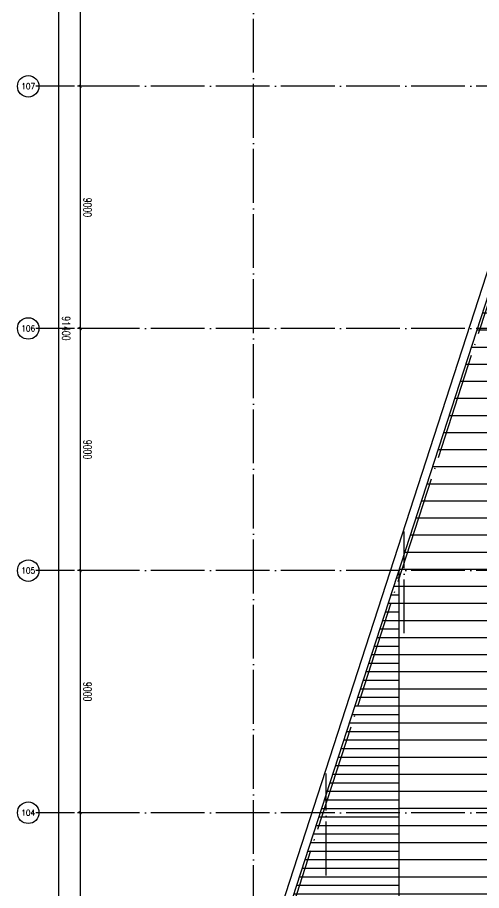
# Model space of a CAD drawing. Extents: x -555607 to 460190, y 498714 to 1664455.
# Drawn here: x 237270 to 254525, y 765930 to 798379 of the extents above; entities that cross this region are included whole.
import ezdxf
from ezdxf.enums import TextEntityAlignment as Align

# ---------------------------------------------------------------- set-up
doc = ezdxf.new("R2010")
doc.units = 0
doc.header["$LTSCALE"] = 1000
doc.header["$MEASUREMENT"] = 0
doc.linetypes.add('DOTE', pattern=[2.42, 2, -0.2, 0.02, -0.2])
doc.layers.get('Defpoints').update_dxf_attribs({"color": 210})
for name, color, linetype in [('A-AXIS-D', 1, 'Continuous'), ('A-AXIS-DOTE', 14, 'DOTE'), ('A-HATCH-2', 251, 'Continuous'), ('A-SFCE', 30, 'Continuous')]:
    doc.layers.add(name, color=color, linetype=linetype)
doc.styles.add('_TCH_AXIS', font='COMPLEX', dxfattribs={"bigfont": 'GBCBIG'})
doc.styles.add('_TCH_DIM_T3', font='SIMPLEX', dxfattribs={"width": 0.705882, "bigfont": 'GBCBIG'})
doc.dimstyles.new('_TCH_ARCH&&100', dxfattribs={"dimtxt": 297.5, "dimasz": 100, "dimexe": 100, "dimexo": 100, "dimgap": 126.25, "dimtad": 1, "dimdec": 0, "dimzin": 0, "dimdsep": 46, "dimtxsty": '_TCH_DIM_T3', "dimblk": 'ARCHTICK', "dimcen": 0.09, "dimclrt": 7, "dimazin": 2, "dimtfac": 1, "dimtdec": 0, "dimtix": 1, "dimtmove": 2, "dimatfit": 3, "dimfxl": 100, "dimtolj": 1, "dimtzin": 0, "dimarcsym": 0})

# ---------------------------------------------------------------- blocks, each defined once
blk = doc.blocks.new('_ArchTick')
at = {"color": 0, "linetype": 'ByBlock', "const_width": 0.4}
blk.add_lwpolyline([(-0.5, -0.5), (0.5, 0.5)], dxfattribs=at)
blk = doc.blocks.new('*D388')
at = {"layer": 'A-AXIS-D', "color": 0, "lineweight": -2, "transparency": 16777216}
for p, q in [((240560, 768820), (239502, 768820)), ((239602, 768820), (239602, 759820)), ((240560, 759820), (239502, 759820))]:
    blk.add_line(p, q, dxfattribs=at)
at = {"layer": 'Defpoints', "color": 0, "transparency": 16777216}
for p in [(240660, 768820), (239602, 759820), (240660, 759820)]:
    blk.add_point(p, dxfattribs=at)
at = {"layer": 'A-AXIS-D', "color": 0, "lineweight": -2, "transparency": 16777216, "xscale": 100, "yscale": 100, "zscale": 100}
for p, rotation in [((239602, 768820), 90), ((239602, 759820), 270)]:
    blk.add_blockref('_ArchTick', p, dxfattribs=dict(at, rotation=rotation))
at = {"layer": 'A-AXIS-D', "color": 7, "transparency": 16777216, "insert": (239877, 764320), "char_height": 297.5, "attachment_point": 5, "rotation": 270, "style": '_TCH_DIM_T3'}
blk.add_mtext('\\A1;9000', dxfattribs=at)
blk = doc.blocks.new('*D389')
at = {"layer": 'A-AXIS-D', "color": 0, "lineweight": -2, "transparency": 16777216}
for p, q in [((240560, 777820), (239502, 777820)), ((239602, 777820), (239602, 768820)), ((240560, 768820), (239502, 768820))]:
    blk.add_line(p, q, dxfattribs=at)
at = {"layer": 'Defpoints', "color": 0, "transparency": 16777216}
for p in [(240660, 777820), (239602, 768820), (240660, 768820)]:
    blk.add_point(p, dxfattribs=at)
at = {"layer": 'A-AXIS-D', "color": 0, "lineweight": -2, "transparency": 16777216, "xscale": 100, "yscale": 100, "zscale": 100}
for p, rotation in [((239602, 777820), 90), ((239602, 768820), 270)]:
    blk.add_blockref('_ArchTick', p, dxfattribs=dict(at, rotation=rotation))
at = {"layer": 'A-AXIS-D', "color": 7, "transparency": 16777216, "insert": (239877, 773320), "char_height": 297.5, "attachment_point": 5, "rotation": 270, "style": '_TCH_DIM_T3'}
blk.add_mtext('\\A1;9000', dxfattribs=at)
blk = doc.blocks.new('*D390')
at = {"layer": 'A-AXIS-D', "color": 0, "lineweight": -2, "transparency": 16777216}
for p, q in [((240560, 786820), (239502, 786820)), ((239602, 786820), (239602, 777820)), ((240560, 777820), (239502, 777820))]:
    blk.add_line(p, q, dxfattribs=at)
at = {"layer": 'Defpoints', "color": 0, "transparency": 16777216}
for p in [(240660, 786820), (239602, 777820), (240660, 777820)]:
    blk.add_point(p, dxfattribs=at)
at = {"layer": 'A-AXIS-D', "color": 0, "lineweight": -2, "transparency": 16777216, "xscale": 100, "yscale": 100, "zscale": 100}
for p, rotation in [((239602, 786820), 90), ((239602, 777820), 270)]:
    blk.add_blockref('_ArchTick', p, dxfattribs=dict(at, rotation=rotation))
at = {"layer": 'A-AXIS-D', "color": 7, "transparency": 16777216, "insert": (239877, 782320), "char_height": 297.5, "attachment_point": 5, "rotation": 270, "style": '_TCH_DIM_T3'}
blk.add_mtext('\\A1;9000', dxfattribs=at)
blk = doc.blocks.new('*D391')
at = {"layer": 'A-AXIS-D', "color": 0, "lineweight": -2, "transparency": 16777216}
for p, q in [((240560, 795820), (239502, 795820)), ((239602, 795820), (239602, 786820)), ((240560, 786820), (239502, 786820))]:
    blk.add_line(p, q, dxfattribs=at)
at = {"layer": 'Defpoints', "color": 0, "transparency": 16777216}
for p in [(240660, 795820), (239602, 786820), (240660, 786820)]:
    blk.add_point(p, dxfattribs=at)
at = {"layer": 'A-AXIS-D', "color": 0, "lineweight": -2, "transparency": 16777216, "xscale": 100, "yscale": 100, "zscale": 100}
for p, rotation in [((239602, 795820), 90), ((239602, 786820), 270)]:
    blk.add_blockref('_ArchTick', p, dxfattribs=dict(at, rotation=rotation))
at = {"layer": 'A-AXIS-D', "color": 7, "transparency": 16777216, "insert": (239877, 791320), "char_height": 297.5, "attachment_point": 5, "rotation": 270, "style": '_TCH_DIM_T3'}
blk.add_mtext('\\A1;9000', dxfattribs=at)
blk = doc.blocks.new('*D392')
at = {"layer": 'A-AXIS-D', "color": 0, "lineweight": -2, "transparency": 16777216}
for p, q in [((240560, 804820), (239502, 804820)), ((239602, 804820), (239602, 795820)), ((240560, 795820), (239502, 795820))]:
    blk.add_line(p, q, dxfattribs=at)
at = {"layer": 'Defpoints', "color": 0, "transparency": 16777216}
for p in [(240660, 804820), (239602, 795820), (240660, 795820)]:
    blk.add_point(p, dxfattribs=at)
at = {"layer": 'A-AXIS-D', "color": 0, "lineweight": -2, "transparency": 16777216, "xscale": 100, "yscale": 100, "zscale": 100}
for p, rotation in [((239602, 804820), 90), ((239602, 795820), 270)]:
    blk.add_blockref('_ArchTick', p, dxfattribs=dict(at, rotation=rotation))
at = {"layer": 'A-AXIS-D', "color": 7, "transparency": 16777216, "insert": (239877, 800320), "char_height": 297.5, "attachment_point": 5, "rotation": 270, "style": '_TCH_DIM_T3'}
blk.add_mtext('\\A1;9000', dxfattribs=at)
blk = doc.blocks.new('*D377')
at = {"layer": 'A-AXIS-D', "color": 0, "lineweight": -2, "transparency": 16777216}
for p, q in [((240460, 832520), (238701.739936, 832520)), ((238801.739936, 832520), (238801.739936, 741120)), ((240460, 741120), (238701.739936, 741120))]:
    blk.add_line(p, q, dxfattribs=at)
at = {"layer": 'Defpoints', "color": 0, "transparency": 16777216}
for p in [(240560, 832520), (238801.739936, 741120), (240560, 741120)]:
    blk.add_point(p, dxfattribs=at)
at = {"layer": 'A-AXIS-D', "color": 0, "lineweight": -2, "transparency": 16777216, "xscale": 100, "yscale": 100, "zscale": 100}
for p, rotation in [((238801.739936, 832520), 90), ((238801.739936, 741120), 270)]:
    blk.add_blockref('_ArchTick', p, dxfattribs=dict(at, rotation=rotation))
at = {"layer": 'A-AXIS-D', "color": 7, "transparency": 16777216, "insert": (239076.739936, 786820), "char_height": 297.5, "attachment_point": 5, "rotation": 270, "style": '_TCH_DIM_T3'}
blk.add_mtext('\\A1;91400', dxfattribs=at)

msp = doc.modelspace()

# ---------------------------------------------------------------- hatches: boundary and pattern name
at = {"layer": 'A-HATCH-2'}
h = msp.add_hatch(dxfattribs=at)
h.set_pattern_fill('ANSI31', color=250, scale=400, angle=135)
h.set_pattern_definition([(180, (0, 0), (-6e-14, -635), [])])
h.paths.add_polyline_path([(256095.8, 792134.8), (251476.8, 777898.9), (251500.6, 746374.3), (251445.8, 741420), (256095.8, 741420)])
h = msp.add_hatch(dxfattribs=at)
h.set_pattern_fill('ANSI31', color=250, scale=200, angle=135)
h.set_pattern_definition([(180, (0, 0), (-3e-14, -317.5), [])])
h.paths.add_polyline_path([(246445.8, 762393.2), (251445.8, 777803.3), (251441.3, 777789.6), (251445.8, 777771.5), (251391, 746374.3), (251445.8, 741420), (246445.8, 741420)])

# ---------------------------------------------------------------- linework, layer by layer
at = {"layer": 'A-AXIS-D'}
for centre in [(237670.1, 795821.1), (237670.1, 786821.1), (237670.1, 777821.1), (237670.1, 768821.1)]:
    msp.add_circle(centre, 400, dxfattribs=at)
at = {"layer": 'A-AXIS-DOTE', "color": 250}
for p, q in [((246045.9, 735831.1), (246045.9, 841487.3)), ((355545.8, 795820), (237953.6, 795820)), ((355545.8, 786820), (237953.6, 786820)), ((251645.8, 775490), (251645.8, 779280)), ((355545.8, 777820), (237953.6, 777820)), ((248745.8, 766490), (248745.8, 770280)), ((355545.8, 768820), (237953.6, 768820))]:
    msp.add_line(p, q, dxfattribs=at)
at = {"layer": 'A-AXIS-DOTE', "color": 250, "ltscale": 2}
msp.add_lwpolyline([(243958.3, 754402.6), (270444.8, 836034.7)], dxfattribs=at)
at = {"layer": 'A-SFCE', "color": 8}
for p, q in [((245751.5, 760253.2), (269102, 832220)), ((251445.8, 777803.3), (251445.8, 741420))]:
    msp.add_line(p, q, dxfattribs=at)
msp.add_lwpolyline([(246045.9, 759320), (245445.8, 759320), (245445.8, 760283.3), (268883.9, 832520), (355945.8, 832520)], dxfattribs=at)

# ---------------------------------------------------------------- texts
at = {"layer": 'A-AXIS-D', "color": 7, "style": '_TCH_AXIS'}
for s, height, p, p2 in [('107', 220.59, (237412.7, 795710.8), (237927.5, 795710.8)), ('106', 220.59, (237412.7, 786710.8), (237927.5, 786710.8)), ('105', 220.59, (237412.7, 777710.8), (237927.5, 777710.8)), ('104', 213.22, (237411.2, 768714.5), (237929, 768714.5))]:
    msp.add_text(s, height=height, dxfattribs=at).set_placement(p, p2, align=Align.FIT)

# ---------------------------------------------------------------- dimensions: what is measured, and where the dimension line sits
at = {"layer": 'A-AXIS-D'}
for base, p1, p2, text, picture, middle in [((238801.7, 741120), (240560, 832520), (240560, 741120), '91400', '*D377', (239076.7, 786820)), ((239601.7, 795820), (240660, 804820), (240660, 795820), '9000', '*D392', (239876.7, 800320)), ((239601.7, 786820), (240660, 795820), (240660, 786820), '9000', '*D391', (239876.7, 791320)), ((239601.7, 777820), (240660, 786820), (240660, 777820), '9000', '*D390', (239876.7, 782320)), ((239601.7, 768820), (240660, 777820), (240660, 768820), '9000', '*D389', (239876.7, 773320)), ((239601.7, 759820), (240660, 768820), (240660, 759820), '9000', '*D388', (239876.7, 764320))]:
    dim = msp.add_linear_dim(base=base, p1=p1, p2=p2, angle=270, text=text, dimstyle='_TCH_ARCH&&100', dxfattribs=at)
    dim.commit()
    dim.dimension.update_dxf_attribs({"geometry": picture, "text_midpoint": middle, "dimtype": 129, "text_rotation": 270})

doc.saveas('drawing.dxf')
